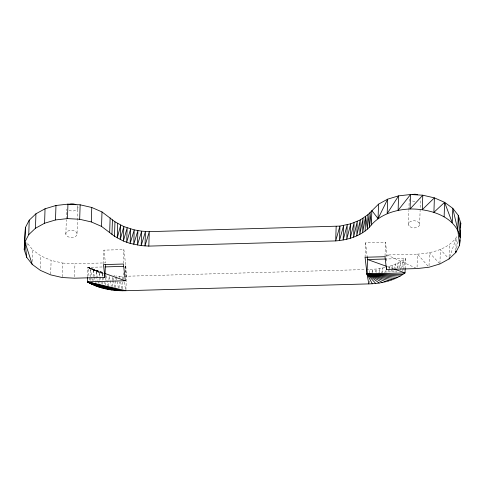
<?xml version="1.0" encoding="UTF-8"?>
<svg xmlns="http://www.w3.org/2000/svg" width="485" height="485" viewBox="0 0 485 485"><rect width="100%" height="100%" fill="white"/><g stroke="black" fill="none" stroke-linecap="round" stroke-linejoin="round"><path stroke-width="0.36" stroke-dasharray="2.42 1.82" d="M27.154 245.089L26.772 241.53M32.356 261.542L32.744 249.981L27.227 242.924M40.485 268.235L40.892 255.947L32.744 249.981M50.67 274.146L51.125 260.409L40.892 255.947M62.286 276.808L62.741 263.07L51.125 260.409M65.851 234.194L66.33 219.808M66.354 219.05L66.681 209.205M74.52 276.759L74.951 263.749L105.433 262.888L103.935 250.145L123.863 249.581L125.833 266.301L126.379 276.25L125.924 289.981M77.042 233.697A5.626 3.577 1.9 0 0 72.35 230.43A5.626 3.577 1.9 0 0 66.318 232.376L65.899 233.261A5.626 3.577 1.9 0 0 70.543 237.456A5.626 3.577 1.9 0 0 76.994 234.631L77.921 207.192A5.626 3.577 1.9 0 0 76.885 205.44M87.53 276.783L87.84 267.387L102.79 266.956M90.131 280.421L90.228 277.529M90.252 276.808L90.513 268.866L87.84 267.387L89.137 276.796M92.975 281.051L93.096 277.438M93.114 276.717L93.332 270.218L87.84 267.387L103.353 272.534M95.903 282.998L96.285 271.442L87.84 267.387L103.414 272.934L87.84 267.387L99.352 272.546L103.832 273.843M98.995 283.379L99.067 281.215M99.092 280.488L99.207 276.88M99.231 276.159L99.352 272.546L90.513 268.866L91.683 276.759M102.165 284.349L102.408 277.123M102.432 276.401L102.529 273.516L87.84 267.387L103.717 273.54M103.475 263.876L103.935 250.145M105.433 285.174L105.572 280.845M105.597 280.124L105.669 277.953M108.767 285.865L108.937 280.809M108.961 280.087L109.101 275.753M112.162 286.411L112.356 280.633M112.381 279.912L112.478 277.02M115.582 287.526L115.963 275.971L113.902 275.735M119.043 287.775L119.237 281.997M119.383 277.662L119.431 276.22L115.963 275.971M122.499 288.593L122.717 282.094M122.808 279.202L122.905 276.317L123.73 272.746M123.408 263.319L123.863 249.581M125.5 276.42L125.833 266.301L124.366 264.943M365.066 257.256L365.544 242.797L385.478 242.239L386.975 254.983L386.763 261.488M369.182 273.055L369.303 269.436L376.208 269.017L385.52 267.411M372.65 272.916L372.771 269.302L371.783 272.952M376.087 272.631L376.208 269.017L375.275 272.528M379.452 272.922L379.597 268.581L378.488 272.837M382.756 273.055L382.926 267.999L381.653 273.013M385.017 255.971L385.478 242.239M385.981 273.049L386.102 269.436M389.14 272.176L389.182 270.733M389.206 270.012L389.328 266.398L398.088 262.973L405.508 258.456L405.199 267.853M392.159 271.891L392.207 270.448M392.232 269.721L392.377 265.386L391.704 268.332M395.039 272.194L395.087 270.751M395.111 270.024L395.299 264.24L394.529 267.787M397.924 268.029L398.088 262.973L397.051 267.975M400.44 270.254L400.731 261.579L399.452 268.066M402.847 270.915L403.205 260.069L401.325 270.23M408.406 224.215L408.861 210.587M408.885 209.829L409.285 197.716M417.064 267.138L417.5 254.128C432.262 253.194 449.534 248.981 457.616 235.449M419.652 224.428L420.507 198.68M429.037 265.792L429.474 252.776L439.913 263.949M439.937 263.228L440.392 249.49L448.019 257.832M449.11 256.777L449.516 244.488M455.815 250.399L456.221 238.111L449.995 256.165M77.921 207.192L77.873 208.126A5.626 3.577 1.9 0 1 68.767 210.144M403.611 269.417L405.508 258.456L386.139 258.996M456.609 248.211L458.186 240.233M396.16 272.267L396.457 270.836M393.602 272.043L393.911 270.624M390.868 272.012L391.534 269.066M124.881 267.75L125.209 266.32L125.833 266.301M387.945 272.237L389.328 266.398L387.436 266.92M384.75 273.055L385.642 269.436M369.024 283.167L369.612 280.979M384.993 256.692L386.975 254.983L417.5 254.128L428.037 266.144M124.293 276.292L365.52 269.545M366.278 269.521L369.303 269.436M62.741 263.07L74.951 263.749M387.333 266.598L392.995 268.617M386.975 254.983L415.651 267.962M123.505 279.196L122.905 276.317L119.431 276.22L119.728 277.675M124.105 282.07L125.748 289.988M120.626 282.034L121.977 288.581M116.261 277.444L118.352 287.726M112.969 277.802L113.411 280.027M113.557 280.773L114.89 287.447M109.404 276.462L110.101 280.027M110.24 280.742L111.35 286.453M106.063 275.783L107.967 285.871M102.529 273.516L103.056 276.426M103.19 277.153L104.651 285.15M99.352 272.546L99.995 276.214M100.122 276.947L100.765 280.621M100.892 281.355L101.28 283.555M96.285 271.442L97.764 280.33M97.885 281.07L98.255 283.288M93.332 270.218L94.272 276.189M94.393 276.935L94.981 280.663M91.792 277.481L92.217 280.354M89.234 277.517L89.634 280.415M365.544 242.797L367.084 255.886M125.209 266.32L126.379 276.25M414.917 201.396A5.626 3.577 1.9 0 1 410.94 200.275M410.061 226.78A5.626 3.577 1.9 0 0 419.464 225.349A5.626 3.577 1.9 0 0 412.565 220.839A5.626 3.577 1.9 0 0 410.061 226.78"/><path stroke-width="0.73" d="M105.384 264.331L104.954 277.341L74.472 278.202L62.262 277.529L50.646 274.868L40.413 270.4L32.259 264.434L26.748 257.377L24.25 249.708L25.414 227.495L29.233 220.178L35.932 213.794L45.05 208.786L55.969 205.494L67.942 204.143L80.152 204.815L91.768 207.477L102.002 211.945L114.963 221.79L123.839 226.58L134.218 229.884L141.662 231.157L149.295 231.648L339.936 226.089L350.728 223.815L360.258 219.929L367.957 214.661L378.542 204.155L387.667 199.153L398.591 195.867L410.565 194.515L422.774 195.2L434.39 197.868L444.612 202.336L452.76 208.308L458.258 215.364L460.75 223.039L460.271 237.492L459.574 245.252L455.742 252.57L449.037 258.948L439.913 263.949L428.995 267.235L417.021 268.581L386.496 269.442L384.993 256.692L365.066 257.256L367.03 273.976L368.824 283.895C381.543 283.604 394.638 280.548 405.03 272.916L405.175 268.575M24.25 249.708L25.414 227.495M26.748 257.377L24.935 241.948L28.754 234.631L29.233 220.178M28.754 234.631L35.453 228.253L35.932 213.794M35.453 228.253L44.571 223.245L45.05 208.786M44.571 223.245L55.49 219.954L55.969 205.494M55.49 219.954L67.463 218.596L67.942 204.143M459.853 240.069L459.574 245.252L457.779 229.823L458.258 215.364L460.271 237.492C455.276 215.873 429.619 208.817 410.086 208.974C394.96 209.623 379.015 214.6 369.552 227.107C360.749 236.128 347.957 239.936 335.687 240.918L148.816 246.107L141.183 245.616L130.15 243.421L123.36 241.039L114.484 236.243L101.523 226.398L91.289 221.936L79.673 219.275L80.152 204.815M87.506 277.505L87.361 281.84C98.97 288.52 112.599 291.133 125.9 290.709L368.824 283.895M91.289 221.936L91.768 207.477M101.523 226.398L102.002 211.945M109.671 232.363L110.15 217.91M111.956 234.364L112.435 219.911M114.484 236.243L114.963 221.79M117.722 223.536L117.243 237.989L120.686 225.137L120.207 239.59L123.839 226.58L123.36 241.039L127.161 227.859L126.682 242.318L130.629 228.962L130.15 243.421L134.218 229.884L133.739 244.343L137.904 230.617L137.425 245.077L141.662 231.157L141.183 245.616L145.464 231.503L144.985 245.962L149.295 231.648L148.816 246.107M336.166 226.465L335.687 240.918L339.936 226.089L339.458 240.548L343.635 225.525L343.156 239.978L347.242 224.761L346.763 239.22L350.728 223.815L350.249 238.274L354.08 222.694L353.595 237.147L357.263 221.396L356.784 235.849L360.258 219.929L359.779 234.388L363.053 218.317L362.574 232.77L365.623 216.552L367.478 229.12L367.957 214.661L369.552 227.107L370.031 212.648L371.358 224.985L371.837 210.532L378.064 218.614L387.667 199.153L387.188 213.606L398.591 195.867L398.112 210.32L410.565 194.515L410.086 208.974L422.774 195.2L422.296 209.653L434.39 197.868L433.905 212.327L444.612 202.336L452.281 222.76L452.76 208.308L457.779 229.823M365.144 231.012L365.623 216.552M372.292 283.761L367.03 273.976L367.515 259.523L367.169 256.613M378.064 218.614L378.542 204.155M386.496 269.442L386.569 267.271M444.133 216.795L444.612 202.336M455.791 251.121L455.742 252.57L456.033 251.115M459.574 245.252L459.744 240.19M460.004 237.104L460.356 230.442M460.514 227.483L460.75 223.039L460.495 225.858M449.037 258.948L449.516 257.559M105.033 266.895L123.717 266.362M385.393 259.02L367.515 259.523L386.624 266.344M104.954 277.341L103.45 264.598L123.384 264.04L125.354 280.76L87.361 281.84L92.853 284.659M375.729 283.476L367.03 273.976L405.03 272.916L393.705 268.872M379.118 283.04L367.03 273.976L402.726 274.528M67.463 218.596L79.673 219.275M382.447 282.452L367.03 273.976L400.246 276.038M385.696 281.724L367.03 273.976L397.609 277.426M388.849 280.851L367.03 273.976L394.82 278.699M125.9 290.709L87.361 281.84L95.806 285.889M367.03 273.976L391.898 279.845M122.426 290.757L87.361 281.84L98.873 286.993M118.952 290.66L87.361 281.84L102.05 287.957M115.485 290.418L87.361 281.84L105.312 288.787M112.047 290.018L87.361 281.84L108.646 289.478M104.827 273.443L125.354 280.76M24.935 241.948L32.259 264.434M69.04 204.47A5.626 3.577 1.9 0 1 75.884 204.743M412.092 194.667A5.626 3.577 1.9 0 1 417.712 194.77"/></g></svg>
